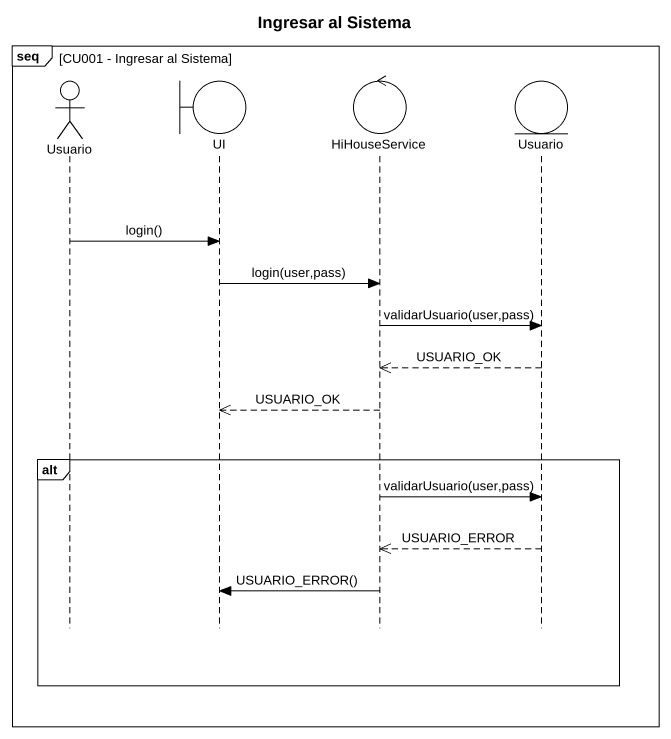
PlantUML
@startuml
title Ingresar al Sistema
hide footbox
actor Usuario
boundary UI
control HiHouseService
entity "Usuario" as Usuario_2

group seq [CU001 - Ingresar al Sistema]
  Usuario -> UI : login()
  UI -> HiHouseService : login(user,pass)
  HiHouseService -> Usuario_2 : validarUsuario(user,pass)
  Usuario_2 -->> HiHouseService : USUARIO_OK
  HiHouseService -->> UI : USUARIO_OK
  alt
    HiHouseService -> Usuario_2 : validarUsuario(user,pass)
    Usuario_2 -->> HiHouseService : USUARIO_ERROR
    HiHouseService -> UI : USUARIO_ERROR()
  end
end
@enduml
